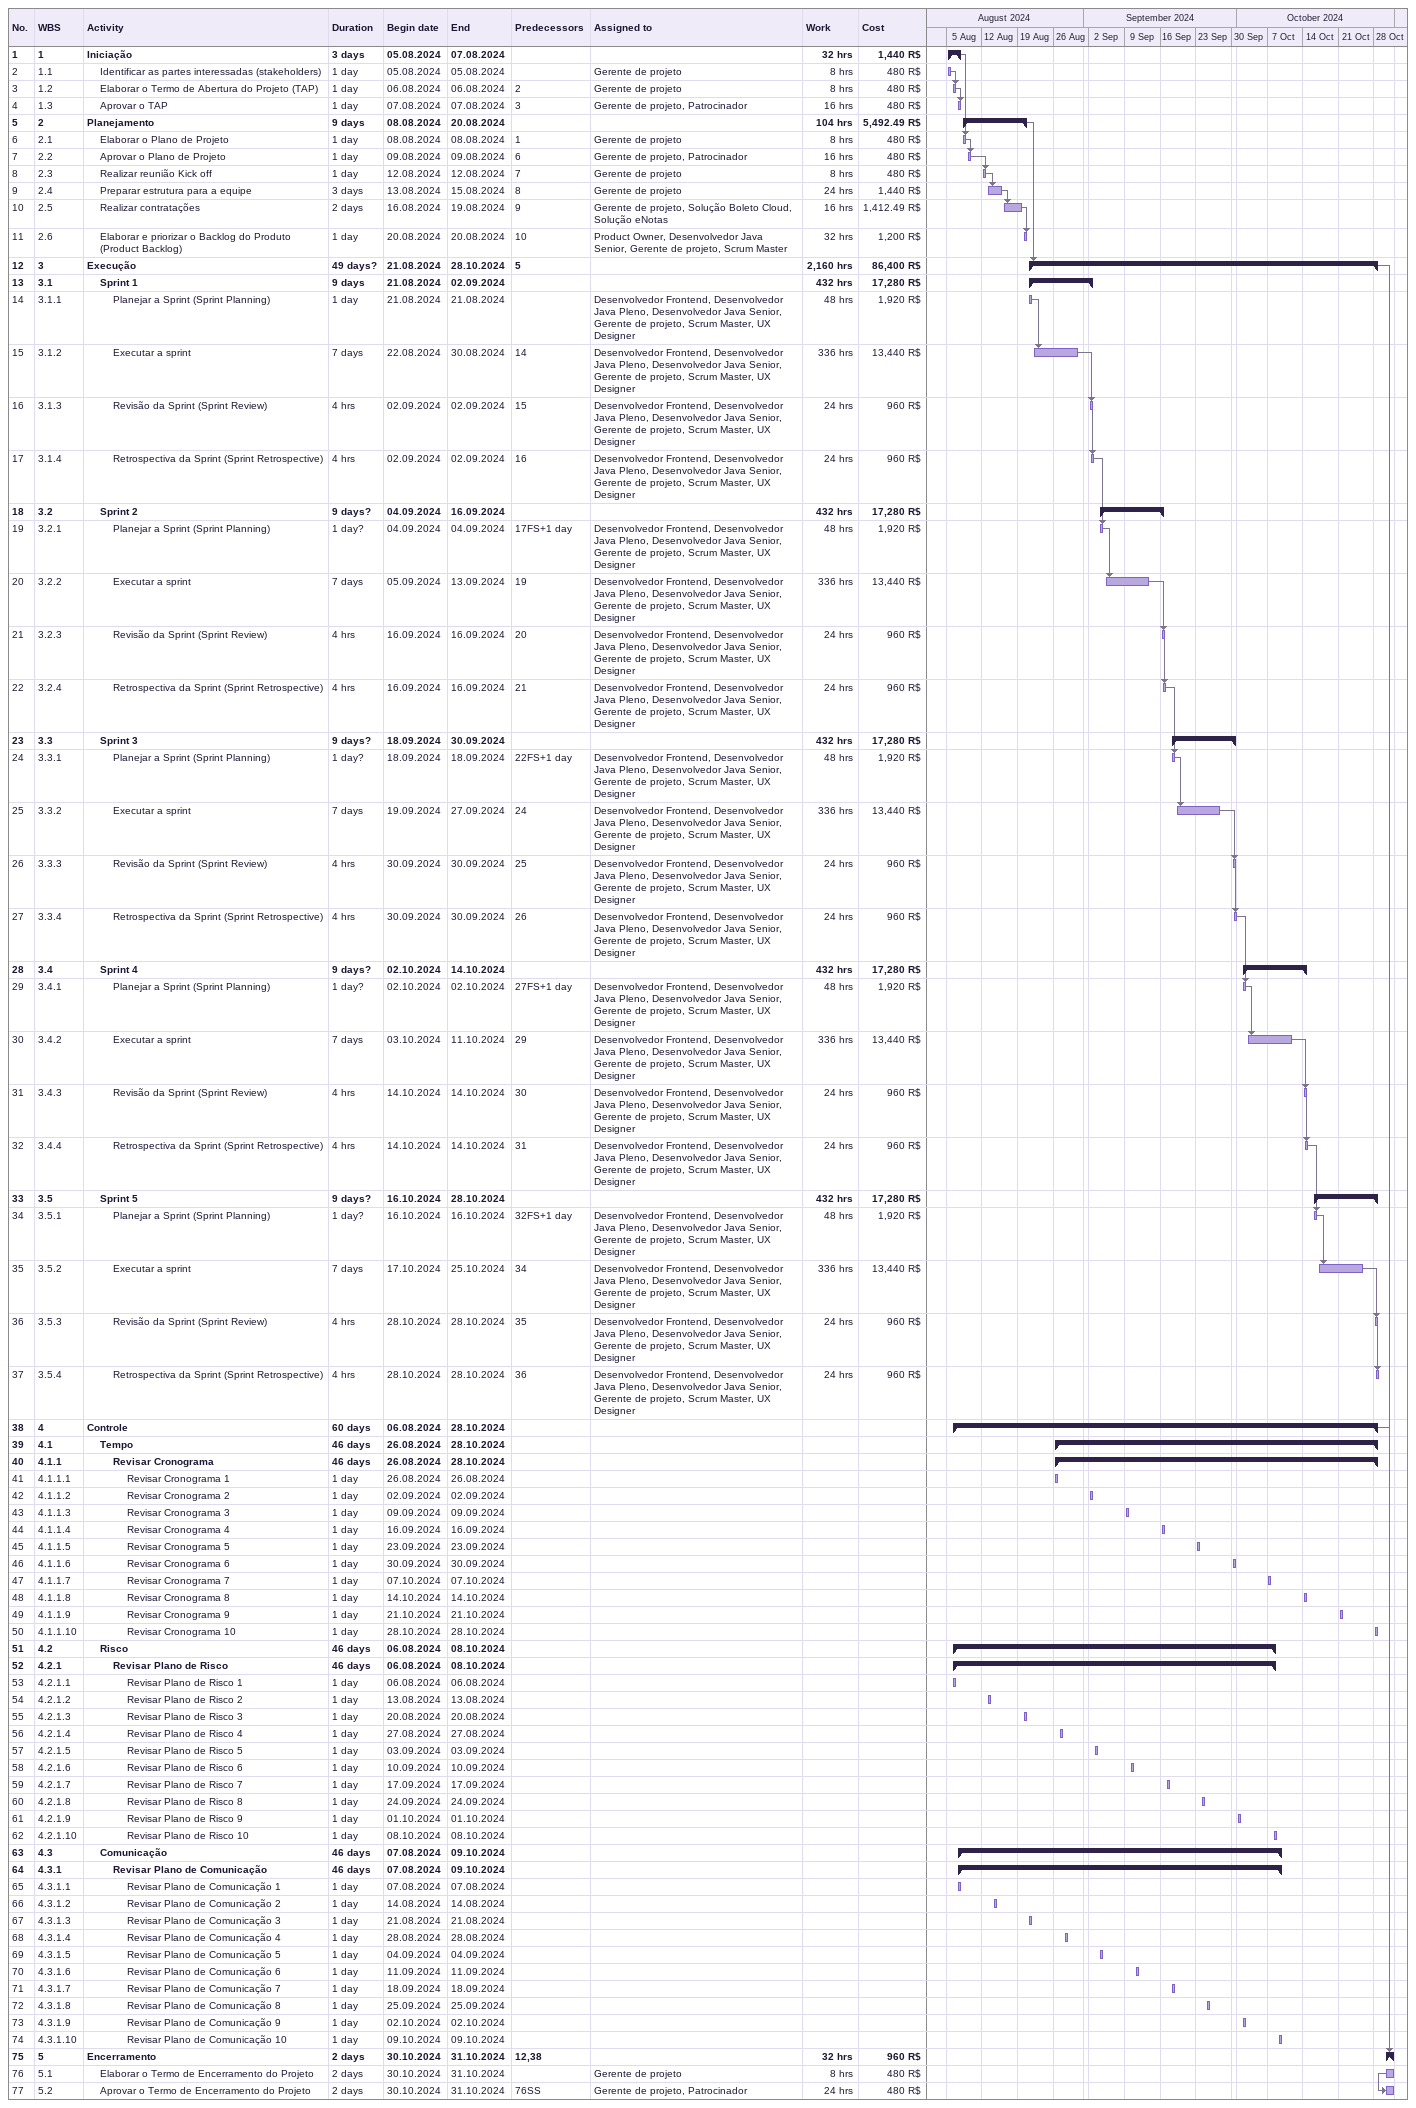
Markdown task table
| ID | WBS | Task | Duration | Start | Finish | Predecessors | Resources | Work (h) | Cost (R$) |
|---|---|---|---|---|---|---|---|---|---|
| 1 | 1 | **Iniciação** | 3d | 2024-08-05 | 2024-08-07 |  |  | 32 | 1440 |
| 2 | 1.1 | Identificar as partes interessadas (stakeholders) | 1d | 2024-08-05 | 2024-08-05 |  | Gerente de projeto | 8 | 480 |
| 3 | 1.2 | Elaborar o Termo de Abertura do Projeto (TAP) | 1d | 2024-08-06 | 2024-08-06 | 2 | Gerente de projeto | 8 | 480 |
| 4 | 1.3 | Aprovar o TAP | 1d | 2024-08-07 | 2024-08-07 | 3 | Gerente de projeto, Patrocinador | 16 | 480 |
| 5 | 2 | **Planejamento** | 9d | 2024-08-08 | 2024-08-20 |  |  | 104 | 5492.49 |
| 6 | 2.1 | Elaborar o Plano de Projeto | 1d | 2024-08-08 | 2024-08-08 | 1 | Gerente de projeto | 8 | 480 |
| 7 | 2.2 | Aprovar o Plano de Projeto | 1d | 2024-08-09 | 2024-08-09 | 6 | Gerente de projeto, Patrocinador | 16 | 480 |
| 8 | 2.3 | Realizar reunião Kick off | 1d | 2024-08-12 | 2024-08-12 | 7 | Gerente de projeto | 8 | 480 |
| 9 | 2.4 | Preparar estrutura para a equipe | 3d | 2024-08-13 | 2024-08-15 | 8 | Gerente de projeto | 24 | 1440 |
| 10 | 2.5 | Realizar contratações | 2d | 2024-08-16 | 2024-08-19 | 9 | Gerente de projeto, Solução Boleto Cloud, Solução eNotas | 16 | 1412.49 |
| 11 | 2.6 | Elaborar e priorizar o Backlog do Produto (Product Backlog) | 1d | 2024-08-20 | 2024-08-20 | 10 | Product Owner, Desenvolvedor Java Senior, Gerente de projeto, Scrum Master | 32 | 1200 |
| 12 | 3 | **Execução** | 49d? | 2024-08-21 | 2024-10-28 | 5 |  | 2160 | 86400 |
| 13 | 3.1 | **Sprint 1** | 9d | 2024-08-21 | 2024-09-02 |  |  | 432 | 17280 |
| 14 | 3.1.1 | Planejar a Sprint (Sprint Planning) | 1d | 2024-08-21 | 2024-08-21 |  | Desenvolvedor Frontend, Desenvolvedor Java Pleno, Desenvolvedor Java Senior, Gerente de projeto, Scrum Master, UX Designer | 48 | 1920 |
| 15 | 3.1.2 | Executar a sprint | 7d | 2024-08-22 | 2024-08-30 | 14 | Desenvolvedor Frontend, Desenvolvedor Java Pleno, Desenvolvedor Java Senior, Gerente de projeto, Scrum Master, UX Designer | 336 | 13440 |
| 16 | 3.1.3 | Revisão da Sprint (Sprint Review) | 4h | 2024-09-02 | 2024-09-02 | 15 | Desenvolvedor Frontend, Desenvolvedor Java Pleno, Desenvolvedor Java Senior, Gerente de projeto, Scrum Master, UX Designer | 24 | 960 |
| 17 | 3.1.4 | Retrospectiva da Sprint (Sprint Retrospective) | 4h | 2024-09-02 | 2024-09-02 | 16 | Desenvolvedor Frontend, Desenvolvedor Java Pleno, Desenvolvedor Java Senior, Gerente de projeto, Scrum Master, UX Designer | 24 | 960 |
| 18 | 3.2 | **Sprint 2** | 9d? | 2024-09-04 | 2024-09-16 |  |  | 432 | 17280 |
| 19 | 3.2.1 | Planejar a Sprint (Sprint Planning) | 1d? | 2024-09-04 | 2024-09-04 | 17FS+1d | Desenvolvedor Frontend, Desenvolvedor Java Pleno, Desenvolvedor Java Senior, Gerente de projeto, Scrum Master, UX Designer | 48 | 1920 |
| 20 | 3.2.2 | Executar a sprint | 7d | 2024-09-05 | 2024-09-13 | 19 | Desenvolvedor Frontend, Desenvolvedor Java Pleno, Desenvolvedor Java Senior, Gerente de projeto, Scrum Master, UX Designer | 336 | 13440 |
| 21 | 3.2.3 | Revisão da Sprint (Sprint Review) | 4h | 2024-09-16 | 2024-09-16 | 20 | Desenvolvedor Frontend, Desenvolvedor Java Pleno, Desenvolvedor Java Senior, Gerente de projeto, Scrum Master, UX Designer | 24 | 960 |
| 22 | 3.2.4 | Retrospectiva da Sprint (Sprint Retrospective) | 4h | 2024-09-16 | 2024-09-16 | 21 | Desenvolvedor Frontend, Desenvolvedor Java Pleno, Desenvolvedor Java Senior, Gerente de projeto, Scrum Master, UX Designer | 24 | 960 |
| 23 | 3.3 | **Sprint 3** | 9d? | 2024-09-18 | 2024-09-30 |  |  | 432 | 17280 |
| 24 | 3.3.1 | Planejar a Sprint (Sprint Planning) | 1d? | 2024-09-18 | 2024-09-18 | 22FS+1d | Desenvolvedor Frontend, Desenvolvedor Java Pleno, Desenvolvedor Java Senior, Gerente de projeto, Scrum Master, UX Designer | 48 | 1920 |
| 25 | 3.3.2 | Executar a sprint | 7d | 2024-09-19 | 2024-09-27 | 24 | Desenvolvedor Frontend, Desenvolvedor Java Pleno, Desenvolvedor Java Senior, Gerente de projeto, Scrum Master, UX Designer | 336 | 13440 |
| 26 | 3.3.3 | Revisão da Sprint (Sprint Review) | 4h | 2024-09-30 | 2024-09-30 | 25 | Desenvolvedor Frontend, Desenvolvedor Java Pleno, Desenvolvedor Java Senior, Gerente de projeto, Scrum Master, UX Designer | 24 | 960 |
| 27 | 3.3.4 | Retrospectiva da Sprint (Sprint Retrospective) | 4h | 2024-09-30 | 2024-09-30 | 26 | Desenvolvedor Frontend, Desenvolvedor Java Pleno, Desenvolvedor Java Senior, Gerente de projeto, Scrum Master, UX Designer | 24 | 960 |
| 28 | 3.4 | **Sprint 4** | 9d? | 2024-10-02 | 2024-10-14 |  |  | 432 | 17280 |
| 29 | 3.4.1 | Planejar a Sprint (Sprint Planning) | 1d? | 2024-10-02 | 2024-10-02 | 27FS+1d | Desenvolvedor Frontend, Desenvolvedor Java Pleno, Desenvolvedor Java Senior, Gerente de projeto, Scrum Master, UX Designer | 48 | 1920 |
| 30 | 3.4.2 | Executar a sprint | 7d | 2024-10-03 | 2024-10-11 | 29 | Desenvolvedor Frontend, Desenvolvedor Java Pleno, Desenvolvedor Java Senior, Gerente de projeto, Scrum Master, UX Designer | 336 | 13440 |
| 31 | 3.4.3 | Revisão da Sprint (Sprint Review) | 4h | 2024-10-14 | 2024-10-14 | 30 | Desenvolvedor Frontend, Desenvolvedor Java Pleno, Desenvolvedor Java Senior, Gerente de projeto, Scrum Master, UX Designer | 24 | 960 |
| 32 | 3.4.4 | Retrospectiva da Sprint (Sprint Retrospective) | 4h | 2024-10-14 | 2024-10-14 | 31 | Desenvolvedor Frontend, Desenvolvedor Java Pleno, Desenvolvedor Java Senior, Gerente de projeto, Scrum Master, UX Designer | 24 | 960 |
| 33 | 3.5 | **Sprint 5** | 9d? | 2024-10-16 | 2024-10-28 |  |  | 432 | 17280 |
| 34 | 3.5.1 | Planejar a Sprint (Sprint Planning) | 1d? | 2024-10-16 | 2024-10-16 | 32FS+1d | Desenvolvedor Frontend, Desenvolvedor Java Pleno, Desenvolvedor Java Senior, Gerente de projeto, Scrum Master, UX Designer | 48 | 1920 |
| 35 | 3.5.2 | Executar a sprint | 7d | 2024-10-17 | 2024-10-25 | 34 | Desenvolvedor Frontend, Desenvolvedor Java Pleno, Desenvolvedor Java Senior, Gerente de projeto, Scrum Master, UX Designer | 336 | 13440 |
| 36 | 3.5.3 | Revisão da Sprint (Sprint Review) | 4h | 2024-10-28 | 2024-10-28 | 35 | Desenvolvedor Frontend, Desenvolvedor Java Pleno, Desenvolvedor Java Senior, Gerente de projeto, Scrum Master, UX Designer | 24 | 960 |
| 37 | 3.5.4 | Retrospectiva da Sprint (Sprint Retrospective) | 4h | 2024-10-28 | 2024-10-28 | 36 | Desenvolvedor Frontend, Desenvolvedor Java Pleno, Desenvolvedor Java Senior, Gerente de projeto, Scrum Master, UX Designer | 24 | 960 |
| 38 | 4 | **Controle** | 60d | 2024-08-06 | 2024-10-28 |  |  |  |  |
| 39 | 4.1 | **Tempo** | 46d | 2024-08-26 | 2024-10-28 |  |  |  |  |
| 40 | 4.1.1 | **Revisar Cronograma** | 46d | 2024-08-26 | 2024-10-28 |  |  |  |  |
| 41 | 4.1.1.1 | Revisar Cronograma 1 | 1d | 2024-08-26 | 2024-08-26 |  |  |  |  |
| 42 | 4.1.1.2 | Revisar Cronograma 2 | 1d | 2024-09-02 | 2024-09-02 |  |  |  |  |
| 43 | 4.1.1.3 | Revisar Cronograma 3 | 1d | 2024-09-09 | 2024-09-09 |  |  |  |  |
| 44 | 4.1.1.4 | Revisar Cronograma 4 | 1d | 2024-09-16 | 2024-09-16 |  |  |  |  |
| 45 | 4.1.1.5 | Revisar Cronograma 5 | 1d | 2024-09-23 | 2024-09-23 |  |  |  |  |
| 46 | 4.1.1.6 | Revisar Cronograma 6 | 1d | 2024-09-30 | 2024-09-30 |  |  |  |  |
| 47 | 4.1.1.7 | Revisar Cronograma 7 | 1d | 2024-10-07 | 2024-10-07 |  |  |  |  |
| 48 | 4.1.1.8 | Revisar Cronograma 8 | 1d | 2024-10-14 | 2024-10-14 |  |  |  |  |
| 49 | 4.1.1.9 | Revisar Cronograma 9 | 1d | 2024-10-21 | 2024-10-21 |  |  |  |  |
| 50 | 4.1.1.10 | Revisar Cronograma 10 | 1d | 2024-10-28 | 2024-10-28 |  |  |  |  |
| 51 | 4.2 | **Risco** | 46d | 2024-08-06 | 2024-10-08 |  |  |  |  |
| 52 | 4.2.1 | **Revisar Plano de Risco** | 46d | 2024-08-06 | 2024-10-08 |  |  |  |  |
| 53 | 4.2.1.1 | Revisar Plano de Risco 1 | 1d | 2024-08-06 | 2024-08-06 |  |  |  |  |
| 54 | 4.2.1.2 | Revisar Plano de Risco 2 | 1d | 2024-08-13 | 2024-08-13 |  |  |  |  |
| 55 | 4.2.1.3 | Revisar Plano de Risco 3 | 1d | 2024-08-20 | 2024-08-20 |  |  |  |  |
| 56 | 4.2.1.4 | Revisar Plano de Risco 4 | 1d | 2024-08-27 | 2024-08-27 |  |  |  |  |
| 57 | 4.2.1.5 | Revisar Plano de Risco 5 | 1d | 2024-09-03 | 2024-09-03 |  |  |  |  |
| 58 | 4.2.1.6 | Revisar Plano de Risco 6 | 1d | 2024-09-10 | 2024-09-10 |  |  |  |  |
| 59 | 4.2.1.7 | Revisar Plano de Risco 7 | 1d | 2024-09-17 | 2024-09-17 |  |  |  |  |
| 60 | 4.2.1.8 | Revisar Plano de Risco 8 | 1d | 2024-09-24 | 2024-09-24 |  |  |  |  |
| 61 | 4.2.1.9 | Revisar Plano de Risco 9 | 1d | 2024-10-01 | 2024-10-01 |  |  |  |  |
| 62 | 4.2.1.10 | Revisar Plano de Risco 10 | 1d | 2024-10-08 | 2024-10-08 |  |  |  |  |
| 63 | 4.3 | **Comunicação** | 46d | 2024-08-07 | 2024-10-09 |  |  |  |  |
| 64 | 4.3.1 | **Revisar Plano de Comunicação** | 46d | 2024-08-07 | 2024-10-09 |  |  |  |  |
| 65 | 4.3.1.1 | Revisar Plano de Comunicação 1 | 1d | 2024-08-07 | 2024-08-07 |  |  |  |  |
| 66 | 4.3.1.2 | Revisar Plano de Comunicação 2 | 1d | 2024-08-14 | 2024-08-14 |  |  |  |  |
| 67 | 4.3.1.3 | Revisar Plano de Comunicação 3 | 1d | 2024-08-21 | 2024-08-21 |  |  |  |  |
| 68 | 4.3.1.4 | Revisar Plano de Comunicação 4 | 1d | 2024-08-28 | 2024-08-28 |  |  |  |  |
| 69 | 4.3.1.5 | Revisar Plano de Comunicação 5 | 1d | 2024-09-04 | 2024-09-04 |  |  |  |  |
| 70 | 4.3.1.6 | Revisar Plano de Comunicação 6 | 1d | 2024-09-11 | 2024-09-11 |  |  |  |  |
| 71 | 4.3.1.7 | Revisar Plano de Comunicação 7 | 1d | 2024-09-18 | 2024-09-18 |  |  |  |  |
| 72 | 4.3.1.8 | Revisar Plano de Comunicação 8 | 1d | 2024-09-25 | 2024-09-25 |  |  |  |  |
| 73 | 4.3.1.9 | Revisar Plano de Comunicação 9 | 1d | 2024-10-02 | 2024-10-02 |  |  |  |  |
| 74 | 4.3.1.10 | Revisar Plano de Comunicação 10 | 1d | 2024-10-09 | 2024-10-09 |  |  |  |  |
| 75 | 5 | **Encerramento** | 2d | 2024-10-30 | 2024-10-31 | 12, 38 |  | 32 | 960 |
| 76 | 5.1 | Elaborar o Termo de Encerramento do Projeto | 2d | 2024-10-30 | 2024-10-31 |  | Gerente de projeto | 8 | 480 |
| 77 | 5.2 | Aprovar o Termo de Encerramento do Projeto | 2d | 2024-10-30 | 2024-10-31 | 76SS | Gerente de projeto, Patrocinador | 24 | 480 |
